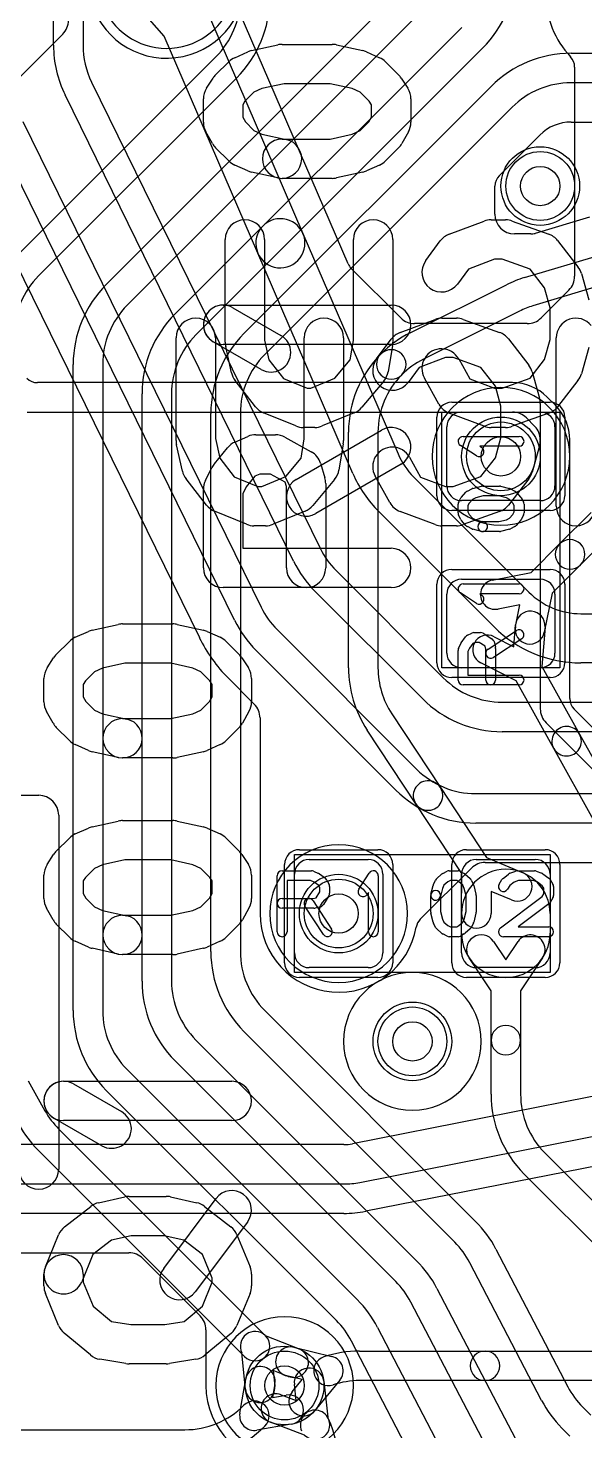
# Model space of a CAD drawing. Extents: x -0.8 to 20.5, y -0.5 to 20.
# Drawn here: x 4.8 to 7.63, y 6.87 to 14 of the extents above; entities that cross this region are included whole.
import ezdxf

# ---------------------------------------------------------------- set-up
doc = ezdxf.new("R2010")
doc.units = 0
for name, color, linetype in [('Hole', 1, 'CONTINUOUS'), ('L1', 3, 'CONTINUOUS'), ('L2', 3, 'CONTINUOUS'), ('L3', 3, 'CONTINUOUS'), ('L4', 3, 'CONTINUOUS'), ('MetalMask-A', 176, 'CONTINUOUS'), ('PartsArea-A', 111, 'CONTINUOUS'), ('PartsSilk-A', 221, 'CONTINUOUS'), ('PartsSilk-B', 221, 'CONTINUOUS'), ('Resist-A', 2, 'CONTINUOUS'), ('Resist-B', 2, 'CONTINUOUS'), ('Silk-A', 140, 'CONTINUOUS'), ('Silk-B', 140, 'CONTINUOUS')]:
    doc.layers.add(name, color=color, linetype=linetype)

msp = doc.modelspace()

# ---------------------------------------------------------------- linework, layer by layer
at = {"layer": 'Hole'}
for centre in [(7.4, 13.2), (7.2, 11.825), (6.375, 9.5), (6.75, 8.85), (6.1, 7.1)]:
    msp.add_circle(centre, 0.1, dxfattribs=at)
at = {"layer": 'L1'}
for p, q in [((5.19341, 12.69949), (6.65052, 14.15659)), ((6.75658, 14.05052), (5.29948, 12.59342)), ((5.54341, 12.54949), (7.00052, 14.00659)), ((4.97167, 13.97167), (4.52929, 13.52929)), ((4.74342, 12.84948), (5.75052, 13.85658)), ((7.10658, 13.90052), (5.64948, 12.44342)), ((7.55711, 13.875), (8.51056, 13.875)), ((5.85659, 13.75051), (4.84948, 12.74341)), ((5.89342, 12.44948), (7.15051, 13.70659)), ((8.51056, 13.725), (7.55711, 13.725)), ((7.25658, 13.60052), (5.99948, 12.34341)), ((7.5571, 13.525), (8.79196, 13.525)), ((7.19141, 13.25251), (7.398, 13.4591)), ((7.16945, 13.05607), (7.16945, 13.1995)), ((7.65069, 13.04232), (7.37371, 12.95923)), ((7.35217, 12.95607), (7.26945, 12.95607)), ((7.31978, 12.73424), (7.70816, 12.85075)), ((7.75126, 12.70708), (7.36288, 12.59057)), ((6.73903, 12.45337), (7.22786, 12.69779)), ((7.29494, 12.56362), (6.80611, 12.31921)), ((5.025, 9.00711), (5.025, 12.29289)), ((5.175, 12.29289), (5.175, 9.00711)), ((5.375, 9.15711), (5.375, 12.14289)), ((5.525, 12.14289), (5.525, 9.15711)), ((5.725, 9.30711), (5.725, 12.04289)), ((5.875, 12.04289), (5.875, 9.30711)), ((7, 12.05), (7.4, 12.05)), ((6.425, 10.74995), (6.425, 11.94831)), ((6.575, 11.94831), (6.575, 10.74995)), ((6.925, 11.675), (6.925, 11.975)), ((7.475, 11.975), (7.475, 11.675)), ((7.4, 11.6), (7, 11.6)), ((7.49849, 11.37955), (7.6591, 11.54016)), ((7.76517, 11.43409), (7.60455, 11.27349)), ((7.35398, 11.23504), (7.49849, 11.37955)), ((7.60455, 11.27349), (7.46004, 11.12898)), ((7.1561, 11.19568), (7.35398, 11.23504)), ((7, 11.2), (7.4, 11.2)), ((6.925, 10.825), (6.925, 11.125)), ((7.29546, 11.07046), (7.18536, 11.04856)), ((7.27356, 10.96036), (7.29546, 11.07046)), ((7.46004, 11.12898), (7.42068, 10.9311)), ((7.475, 11.125), (7.475, 10.825)), ((7.2658, 10.85712), (7.27476, 10.969)), ((7.42428, 10.95702), (7.40817, 10.75592)), ((7.16585, 10.90822), (7.2658, 10.85712)), ((7.27718, 10.68282), (7.09757, 10.77466)), ((7.4, 10.75), (7, 10.75)), ((7.40817, 10.75592), (7.59958, 10.41296)), ((7.4686, 10.33986), (7.27718, 10.68282)), ((6.64514, 10.51607), (6.89209, 10.14139)), ((6.76685, 10.05885), (6.5199, 10.43353)), ((7.59958, 10.41296), (7.80209, 10.05015)), ((7.67111, 9.97704), (7.4686, 10.33986)), ((6.89209, 10.14139), (7.12651, 9.78572)), ((7.00128, 9.70317), (6.76685, 10.05885)), ((6.225, 9.775), (6.525, 9.775)), ((7.075, 9.775), (7.375, 9.775)), ((7.12651, 9.78572), (7.31241, 9.70733)), ((7, 9.50142), (7.00128, 9.70317)), ((6.15, 9.3), (6.15, 9.7)), ((6.6, 9.7), (6.6, 9.3)), ((7, 9.3), (7, 9.7)), ((7.45, 9.7), (7.45, 9.3)), ((7.15071, 9.61272), (7.15, 9.50048)), ((7.25413, 9.56911), (7.15071, 9.61272)), ((7, 9.4), (7, 9.5)), ((7.45, 9.5), (7.45, 9.4)), ((7.16264, 9.35833), (7.225, 9.265)), ((7.225, 9.265), (7.28736, 9.35833)), ((7.15, 9.10725), (7.03792, 9.27499)), ((7.41208, 9.27499), (7.3, 9.10725)), ((6.525, 9.225), (6.225, 9.225)), ((7.375, 9.225), (7.075, 9.225)), ((7.15, 8.85605), (7.15, 9.10725)), ((7.3, 9.10725), (7.3, 8.85605)), ((5.99948, 9.00658), (7.07153, 7.93453)), ((5.64948, 8.85659), (6.77153, 7.73455)), ((6.96546, 7.82847), (5.89341, 8.90051)), ((7.15, 8.58211), (7.15, 8.85605)), ((7.3, 8.85605), (7.3, 8.58211)), ((5.29948, 8.70659), (6.46937, 7.53672)), ((6.66546, 7.62848), (5.54342, 8.75052)), ((4.79561, 8.64982), (4.88168, 8.49669)), ((6.3633, 7.43065), (5.19342, 8.60052)), ((4.95165, 8.40441), (6.00303, 7.35303)), ((5.89697, 7.24697), (4.84558, 8.29834)), ((7.42448, 8.28158), (7.85659, 7.84948)), ((7.75052, 7.74342), (7.31841, 8.17551)), ((7.17473, 7.79392), (7.54008, 7.09363)), ((7.40709, 7.02425), (7.04174, 7.72454)), ((6.87473, 7.59393), (7.29463, 6.78908)), ((7.16164, 6.7197), (6.74174, 7.52455)), ((6.00137, 7.35465), (6.17408, 7.28577)), ((6.57293, 7.3954), (6.98931, 6.59466)), ((6.85623, 6.52546), (6.43985, 7.3262)), ((5.90091, 7.08091), (5.88315, 7.266)), ((6.11852, 7.14645), (6.0424, 7.17681)), ((6.0424, 7.17681), (6.05023, 7.09523)), ((5.87256, 6.95929), (5.90295, 7.13423)), ((6.05073, 7.10855), (6.03857, 7.03857)), ((6.15883, 7.02413), (6.14969, 7.10556)), ((6.29875, 7.1223), (6.31936, 6.93865)), ((6.03857, 7.03857), (6.10855, 7.05073)), ((6.08224, 7.05326), (6.15883, 7.02413)), ((7.61636, 6.9897), (7.65729, 6.94877)), ((4.65711, 6.875), (5.59289, 6.875)), ((6.13423, 6.90295), (5.95929, 6.87256)), ((6.20165, 6.84737), (6.02892, 6.91306)), ((7.55122, 6.8427), (7.51029, 6.88363))]:
    msp.add_line(p, q, dxfattribs=at)
for centre in [(7.4, 13.2), (7.2, 11.825), (6.375, 9.5), (6.75, 8.85), (6.1, 7.1)]:
    msp.add_circle(centre, 0.2, dxfattribs=at)
for centre, radius, start, end in [((6.7, 14.30711), 0.575, -45.000705, 0), ((5.45, 14.1571), 0.425, -45, 0.001348), ((5.45, 14.1571), 0.575, -45, 0.000996), ((4.90096, 14.04238), 0.1, -45, 0), ((7.5571, 13.3), 0.575, 89.999004, 135), ((7.5571, 13.3), 0.425, 89.998652, 135), ((7.5571, 13.3), 0.225, 90, 135), ((7.24442, 13.1995), 0.07497, 135, 180), ((7.26945, 13.05607), 0.1, 180, -90), ((7.35217, 13.03104), 0.07497, -90, -73.302952), ((5.15, 12.44289), 0.425, 135, 180), ((5.6, 12.2929), 0.575, 135, -179.999004), ((7.485, 12.18349), 0.575, 106.698767, 116.56416), ((5.6, 12.2929), 0.425, 135, -179.998652), ((7.485, 12.18349), 0.425, 106.698915, 116.564448), ((5.95, 12.1429), 0.575, 135, -179.999004), ((5.95, 12.1429), 0.425, 135, -179.998652), ((6.3, 12.04289), 0.575, 134.999295, 180), ((6.99618, 11.93908), 0.575, 116.565497, 135), ((6.3, 12.04289), 0.425, 135, 180), ((6.98693, 11.94831), 0.56193, 135, 180), ((6.64263, 12.29263), 0.075, 135, -45), ((6.64262, 12.29262), 0.075, -45, 135), ((6.99618, 11.93908), 0.425, 116.565564, 135), ((6.98693, 11.94831), 0.41193, 135, 180), ((7, 11.975), 0.075, 90, 180), ((7.4, 11.975), 0.075, 0, 90), ((7, 11.675), 0.075, 180, -90), ((7.4, 11.675), 0.075, -90, 0), ((7.55152, 11.32652), 0.075, 135, -45), ((7.55152, 11.32652), 0.075, -45, 135), ((7, 11.125), 0.075, 90, 180), ((7.17073, 11.12212), 0.075, 101.248506, -78.749628), ((7.4, 11.125), 0.075, 0, 90), ((7.34952, 10.96301), 0.075, -4.580927, 175.418853), ((7.13171, 10.84144), 0.075, 62.922478, -117.080969), ((7.34712, 10.94573), 0.075, 168.751494, -11.250372), ((7, 10.825), 0.075, 180, -90), ((7.4, 10.825), 0.075, -90, 0), ((7, 10.74995), 0.575, 180, -146.612281), ((7, 10.74995), 0.425, 180, -146.612049), ((7.53409, 10.37641), 0.075, 29.165907, -150.831015), ((7.53409, 10.37641), 0.075, -150.834093, 29.167121), ((6.82947, 10.10012), 0.075, 33.387064, -146.611728), ((6.82947, 10.10012), 0.075, -146.612936, 33.388707), ((6.225, 9.7), 0.075, 90, 180), ((6.525, 9.7), 0.075, 0, 90), ((7.075, 9.7), 0.075, 90, 180), ((7.375, 9.7), 0.075, 0, 90), ((7.225, 9.5), 0.225, 0, 180), ((7.28327, 9.63822), 0.075, -112.862558, 67.13688), ((7.075, 9.50095), 0.075, 179.640951, -0.362417), ((7.225, 9.4), 0.225, 180, 0), ((7.10028, 9.31666), 0.075, 33.751512, -146.250472), ((7.34972, 9.31666), 0.075, -33.751512, 146.250472), ((6.3, 9.3071), 0.575, 179.999004, -135), ((6.3, 9.3071), 0.425, 179.998652, -135), ((6.225, 9.3), 0.075, 180, -90), ((6.525, 9.3), 0.075, -90, 0), ((7.075, 9.3), 0.075, 180, -90), ((7.375, 9.3), 0.075, -90, 0), ((5.95, 9.15711), 0.575, 180, -134.999295), ((5.95, 9.15711), 0.425, 180, -135), ((5.6, 9.00711), 0.575, 180, -134.999295), ((5.6, 9.00711), 0.425, 180, -135), ((7.225, 8.85605), 0.075, 0, 180), ((7.225, 8.85605), 0.075, 180, 0), ((7.725, 8.5821), 0.575, 179.999004, -135), ((7.725, 8.5821), 0.425, 179.998652, -135), ((5.25217, 8.70493), 0.425, -150.66112, -135), ((5.25217, 8.70493), 0.575, -150.660268, -135), ((6.66494, 7.52795), 0.575, 27.552159, 44.999295), ((6.66494, 7.52795), 0.425, 27.552105, 45), ((6.36494, 7.32796), 0.575, 27.552159, 45), ((6.36494, 7.32796), 0.425, 27.552656, 45), ((6.06278, 7.13013), 0.575, 27.473724, 45), ((6.06278, 7.13013), 0.425, 27.473666, 45), ((5.95, 7.3), 0.075, 46.772026, -153.04205), ((5.95, 7.3), 0.075, -135, 45), ((6.1463, 7.21611), 0.075, -111.741824, 68.258313), ((5.97684, 7.12139), 0.075, -9.857953, 170.145113), ((6.22422, 7.11393), 0.075, 6.407684, -173.596186), ((5.97557, 7.08807), 0.075, -174.522006, 5.481564), ((7.91688, 7.29022), 0.425, -152.447344, -135), ((5.59289, 7.3), 0.425, -90, -45), ((5.94644, 6.94645), 0.075, -44.994598, 135.00081), ((6.05558, 6.98316), 0.075, 69.177498, -110.820856), ((6.12139, 6.97684), 0.075, -80.142047, 99.854887), ((7.91688, 7.29022), 0.575, -152.447841, -135), ((5.94645, 6.94645), 0.075, 170.142047, -80.142047), ((6.25509, 6.90001), 0.075, 24.463553, -155.530913), ((6.25509, 6.9), 0.075, -135.437529, 31.021406), ((5.8, 6.6929), 0.575, -0.000996, 24.469087), ((5.59289, 7.3), 0.575, -90, -44.999295)]:
    msp.add_arc(centre, radius, start, end, dxfattribs=at)
at = {"layer": 'L2'}
for centre in [(7.4, 13.2), (6.75, 8.85)]:
    msp.add_circle(centre, 0.2, dxfattribs=at)
for centre, radius, start, end in [((5.5, 14.25), 0.4, -166.6221, 0), ((7.2, 11.825), 0.35004, 90, -90), ((7.2, 11.825), 0.35004, -90, 90), ((6.375, 9.5), 0.35004, 90, -90), ((6.375, 9.5), 0.35004, -90, 90), ((6.1, 7.1), 0.35004, 90, -90), ((6.1, 7.1), 0.35004, -90, 90)]:
    msp.add_arc(centre, radius, start, end, dxfattribs=at)
at = {"layer": 'L3'}
for p, q in [((7.25858, 12.20004), (4.84321, 12.20004)), ((7.47681, 12.08539), (7.43539, 12.12681)), ((4.79142, 12.05), (7.25859, 12.05)), ((7.3293, 12.02071), (7.37071, 11.9793)), ((7.4, 11.90858), (7.4, 10.54142)), ((7.55004, 10.59321), (7.55004, 11.90859)), ((8.6902, 9.422), (7.572, 10.5402)), ((7.42929, 10.47071), (8.62071, 9.27929))]:
    msp.add_line(p, q, dxfattribs=at)
for centre in [(7.4, 13.2), (7.2, 11.825), (6.375, 9.5)]:
    msp.add_circle(centre, 0.2, dxfattribs=at)
for centre, radius, start, end in [((5.5, 14.25), 0.35004, 130.121401, 49.878599), ((4.84321, 12.27501), 0.07497, -135, -90), ((7.25859, 11.95), 0.25004, 45.00162, 90.002291), ((7.3, 11.90859), 0.25004, 0, 44.99838), ((7.25859, 11.94998), 0.10002, 45.032407, 90), ((7.27629, 11.9677), 0.07497, 45, 45.032425), ((7.3177, 11.92629), 0.07497, 43.26495, 45), ((7.3, 11.90858), 0.1, 0, 43.703387), ((7.62501, 10.59321), 0.07497, 180, -135), ((7.5, 10.54142), 0.1, 180, -135), ((6.75, 8.85), 0.35004, 90, -90), ((6.75, 8.85), 0.35004, -90, 90), ((6.1, 7.1), 0.35004, 90, -90), ((6.1, 7.1), 0.35004, -90, 90)]:
    msp.add_arc(centre, radius, start, end, dxfattribs=at)
at = {"layer": 'L4'}
for p, q in [((4.925, 13.91596), (4.925, 14.19289)), ((5.075, 14.19289), (5.075, 13.91596)), ((5.48821, 13.96174), (5.35032, 14.11735)), ((5.71777, 14.06076), (6.19336, 12.95825)), ((6.42326, 12.80409), (5.86982, 14.08707)), ((5.9638, 12.85923), (5.48821, 13.96174)), ((7.575, 13.80525), (7.575, 12.74142)), ((5.11838, 13.72889), (6.28074, 11.35768)), ((6.14605, 11.29165), (4.9837, 13.66287)), ((4.76844, 13.52885), (5.98074, 11.05762)), ((5.84607, 10.99156), (4.63378, 13.46279)), ((4.45422, 13.3747), (5.66651, 10.90347)), ((6.19336, 12.95825), (6.67688, 11.83736)), ((6.44733, 11.73834), (5.9638, 12.85923)), ((6.69057, 12.52929), (6.43909, 12.78077)), ((7.54571, 12.67071), (7.4043, 12.5293)), ((7.33359, 12.50001), (6.76128, 12.5)), ((6.75604, 11.72074), (7.34193, 11.13483)), ((7.16516, 10.95806), (6.57926, 11.54396)), ((6.36183, 11.24423), (6.90659, 10.69948)), ((6.80052, 10.59342), (6.25576, 11.13816)), ((7.60711, 11.025), (8.91699, 11.025)), ((6.06178, 10.94428), (6.77159, 10.23447)), ((6.66552, 10.1284), (5.95571, 10.83821)), ((8.91699, 10.775), (7.60711, 10.775)), ((5.81429, 10.69679), (5.94572, 10.56536)), ((7.20711, 10.575), (9.3, 10.575)), ((5.97501, 10.49465), (5.97501, 9.5)), ((9.3, 10.425), (7.20711, 10.425)), ((7.07212, 10.10999), (7.93856, 10.10999)), ((7.93856, 9.95999), (7.07212, 9.95999)), ((6.7898, 9.47079), (7.04971, 9.7307)), ((7.12042, 9.75999), (8.70666, 9.75999)), ((9.90347, 9.01126), (6.4447, 8.32925)), ((6.48339, 8.13303), (9.94216, 8.81504)), ((9.97118, 8.66787), (6.51241, 7.98586)), ((6.40117, 8.325), (4.00808, 8.325)), ((4.00807, 8.125), (6.40117, 8.125)), ((6.40117, 7.975), (4.00807, 7.975)), ((4.00806, 7.775), (5.30824, 7.775)), ((5.37895, 7.74571), (5.67067, 7.45399)), ((5.69996, 7.38328), (5.69996, 7.09998)), ((6.14733, 7.29432), (6.34077, 7.24721)), ((6.48114, 7.275), (7.11941, 7.275)), ((7.11941, 7.275), (7.73663, 7.275)), ((6.18921, 7.12974), (6.11183, 7.14858)), ((6.13862, 7.06824), (6.18921, 7.12974)), ((6.38094, 7.12669), (6.25446, 6.97294)), ((7.11941, 7.125), (6.48114, 7.125)), ((7.73663, 7.125), (7.11941, 7.125))]:
    msp.add_line(p, q, dxfattribs=at)
for centre in [(7.4, 13.2), (7.2, 11.825), (6.375, 9.5), (6.75, 8.85), (6.1, 7.1)]:
    msp.add_circle(centre, 0.2, dxfattribs=at)
for centre, radius, start, end in [((7.88584, 14.17269), 0.45782, 179.996246, -136.396577), ((5.5, 13.91596), 0.575, 180, -153.885926), ((5.5, 13.91596), 0.425, 180, -153.885921), ((7.50003, 13.80525), 0.07497, 0, 43.600184), ((6.07858, 12.90874), 0.125, 23.332803, -156.666009), ((6.07858, 12.90874), 0.125, -156.667197, 23.333942), ((6.4921, 12.83378), 0.07497, -156.669949, -135), ((7.475, 12.74142), 0.1, -45, 0), ((6.76128, 12.6), 0.1, -135, -89.999125), ((7.33359, 12.60001), 0.1, -90, -45), ((7.02121, 11.9859), 0.375, -156.665691, -135.00108), ((7.02121, 11.9859), 0.625, -156.665629, -135.000648), ((6.66235, 11.54475), 0.425, -153.885328, -135), ((6.66235, 11.54475), 0.575, -153.885035, -135), ((7.6071, 11.4), 0.375, -135, -89.998472), ((6.3623, 11.2448), 0.575, -153.869438, -135), ((6.3623, 11.2448), 0.425, -153.869019, -135), ((7.6071, 11.4), 0.625, -135, -89.999083), ((6.36229, 11.2448), 0.775, -153.868736, -134.999477), ((7.20711, 11), 0.425, -135, -90), ((5.87501, 10.49465), 0.1, 0, 45), ((7.20711, 11), 0.575, -135.000705, -90), ((7.07211, 10.53499), 0.425, -135, -89.998652), ((7.07211, 10.53499), 0.575, -135, -89.999004), ((7.12042, 9.65999), 0.1, 90, 135), ((6.37501, 9.50001), 0.4, -179.998568, -9.969562), ((6.84281, 9.41778), 0.07497, 135, 170.030093), ((6.40118, 8.55001), 0.22501, -90.002546, -78.847874), ((6.40117, 8.55), 0.425, -90, -78.845266), ((6.40117, 8.55), 0.575, -90, -78.84523), ((5.30824, 7.675), 0.1, 45, 90), ((5.59996, 7.38328), 0.1, 0, 45), ((6.12958, 7.22145), 0.075, 76.310236, -103.687254), ((6.32302, 7.17434), 0.075, 108.437365, -71.564326), ((6.48114, 6.7), 0.575, 90, 108.435894), ((6.32302, 7.17434), 0.075, -39.443669, 76.310236), ((7.11941, 7.2), 0.075, 90, -90), ((7.11941, 7.2), 0.075, -90, 90), ((6.09997, 7.09998), 0.40001, 180, -90), ((6.19654, 7.02059), 0.075, 140.556331, -39.441881), ((6.48114, 6.7), 0.425, 90, 108.435375)]:
    msp.add_arc(centre, radius, start, end, dxfattribs=at)
at = {"layer": 'MetalMask-A'}
for p, q in [((7, 12.05), (7.4, 12.05)), ((6.925, 11.675), (6.925, 11.975)), ((7.475, 11.975), (7.475, 11.675)), ((7.4, 11.6), (7, 11.6)), ((7, 11.2), (7.4, 11.2)), ((6.925, 10.825), (6.925, 11.125)), ((7.475, 11.125), (7.475, 10.825)), ((7.4, 10.75), (7, 10.75)), ((6.225, 9.775), (6.525, 9.775)), ((7.075, 9.775), (7.375, 9.775)), ((6.15, 9.3), (6.15, 9.7)), ((6.6, 9.7), (6.6, 9.3)), ((7, 9.3), (7, 9.7)), ((7.45, 9.7), (7.45, 9.3)), ((6.525, 9.225), (6.225, 9.225)), ((7.375, 9.225), (7.075, 9.225))]:
    msp.add_line(p, q, dxfattribs=at)
for centre, start, end in [((7, 11.975), 90, 180), ((7.4, 11.975), 0, 90), ((7, 11.675), 180, -90), ((7.4, 11.675), -90, 0), ((7, 11.125), 90, 180), ((7.4, 11.125), 0, 90), ((7, 10.825), 180, -90), ((7.4, 10.825), -90, 0), ((6.225, 9.7), 90, 180), ((6.525, 9.7), 0, 90), ((7.075, 9.7), 90, 180), ((7.375, 9.7), 0, 90), ((6.225, 9.3), 180, -90), ((6.525, 9.3), -90, 0), ((7.075, 9.3), 180, -90), ((7.375, 9.3), -90, 0)]:
    msp.add_arc(centre, 0.075, start, end, dxfattribs=at)
at = {"layer": 'PartsArea-A'}
for p, q in [((6.9, 10.75), (6.9, 12.05)), ((6.9, 12.05), (7.5, 12.05)), ((7.5, 12.05), (7.5, 10.75)), ((7.5, 10.75), (6.9, 10.75)), ((6.15, 9.2), (6.15, 9.8)), ((6.15, 9.8), (7.45, 9.8)), ((7.45, 9.8), (7.45, 9.2)), ((7.45, 9.2), (6.15, 9.2))]:
    msp.add_line(p, q, dxfattribs=at)
at = {"layer": 'PartsSilk-A'}
for p, q in [((7.00741, 11.92639), (7.29259, 11.92639)), ((7.0753, 11.82763), (6.99382, 11.88041)), ((7.29259, 11.87639), (7.09199, 11.87639)), ((7.09199, 11.87639), (7.10248, 11.86959)), ((6.99983, 11.618), (7.02205, 11.643)), ((7.02956, 11.64875), (7.05178, 11.65986)), ((7.0569, 11.66175), (7.10135, 11.67286)), ((7.10741, 11.67361), (7.19259, 11.67361)), ((7.19865, 11.67286), (7.2431, 11.66175)), ((7.24822, 11.65986), (7.27044, 11.64875)), ((7.27795, 11.643), (7.30017, 11.618)), ((6.98241, 11.5375), (6.98241, 11.58194)), ((6.9857, 11.59434), (6.99681, 11.61379)), ((7.03894, 11.58673), (7.03241, 11.5753)), ((7.03241, 11.5753), (7.03241, 11.5434)), ((7.05623, 11.60618), (7.03894, 11.58673)), ((7.07169, 11.61391), (7.05623, 11.60618)), ((7.11049, 11.62361), (7.07169, 11.61391)), ((7.18951, 11.62361), (7.11049, 11.62361)), ((7.22831, 11.61391), (7.18951, 11.62361)), ((7.24377, 11.60618), (7.22831, 11.61391)), ((7.26106, 11.58673), (7.24377, 11.60618)), ((7.26759, 11.5753), (7.26106, 11.58673)), ((7.26759, 11.5434), (7.26759, 11.5753)), ((7.30319, 11.61379), (7.3143, 11.59434)), ((7.31759, 11.58194), (7.31759, 11.5375)), ((6.99616, 11.5041), (6.98505, 11.52632)), ((7.02205, 11.47367), (6.99983, 11.49867)), ((7.03241, 11.5434), (7.0394, 11.52942)), ((7.0394, 11.52942), (7.05623, 11.51049)), ((7.05623, 11.51049), (7.07169, 11.50276)), ((7.07169, 11.50276), (7.11347, 11.49231)), ((7.10741, 11.49306), (7.18951, 11.49306)), ((7.18951, 11.49306), (7.22831, 11.50276)), ((7.22831, 11.50276), (7.24377, 11.51049)), ((7.24377, 11.51049), (7.2606, 11.52942)), ((7.2606, 11.52942), (7.26759, 11.5434)), ((7.30017, 11.49867), (7.27795, 11.47367)), ((7.31495, 11.52632), (7.30384, 11.5041)), ((7.05178, 11.45681), (7.02956, 11.46792)), ((7.10135, 11.44381), (7.0569, 11.45492)), ((7.19259, 11.44306), (7.10741, 11.44306)), ((7.2431, 11.45492), (7.19865, 11.44381)), ((7.27044, 11.46792), (7.24822, 11.45681)), ((7.0753, 11.07763), (6.99382, 11.13041)), ((7.00741, 11.17639), (7.29259, 11.17639)), ((7.29259, 11.12639), (7.09199, 11.12639)), ((7.09199, 11.12639), (7.10248, 11.11959)), ((7.02956, 10.91542), (7.05178, 10.92653)), ((7.06296, 10.92917), (7.0963, 10.92917)), ((7.10955, 10.92537), (7.15399, 10.89759)), ((7.13447, 10.84453), (7.27891, 10.93898)), ((6.98456, 10.84765), (6.99567, 10.87265)), ((6.9983, 10.8772), (7.02052, 10.90776)), ((7.04029, 10.84993), (7.03241, 10.8322)), ((7.05737, 10.87343), (7.04029, 10.84993)), ((7.06886, 10.87917), (7.05737, 10.87343)), ((7.08913, 10.87917), (7.06886, 10.87917)), ((7.11913, 10.86042), (7.08913, 10.87917)), ((7.12315, 10.84533), (7.11913, 10.86042)), ((7.12315, 10.6875), (7.12315, 10.84533)), ((7.30627, 10.89714), (7.16183, 10.80269)), ((7.1649, 10.88283), (7.17231, 10.85505)), ((7.17315, 10.84861), (7.17315, 10.6875)), ((6.98241, 10.6875), (6.98241, 10.8375)), ((7.03241, 10.8322), (7.03241, 10.7125)), ((7.03241, 10.7125), (7.29259, 10.7125)), ((7.29259, 10.6625), (7.00741, 10.6625)), ((4.3016, 10.1016), (4.85, 10.1016)), ((4.9516, 10), (4.9516, 8.2)), ((6.0875, 9.71759), (6.2375, 9.71759)), ((6.24765, 9.71544), (6.27265, 9.70433)), ((6.47763, 9.6247), (6.53041, 9.70618)), ((6.9041, 9.70384), (6.92632, 9.71495)), ((6.9375, 9.71759), (6.98194, 9.71759)), ((6.99434, 9.7143), (7.01379, 9.70319)), ((7.24563, 9.70497), (7.27618, 9.71608)), ((7.28472, 9.71759), (7.37083, 9.71759)), ((7.38011, 9.7158), (7.40789, 9.70469)), ((6.0625, 9.40741), (6.0625, 9.69259)), ((6.2322, 9.66759), (6.1125, 9.66759)), ((6.1125, 9.66759), (6.1125, 9.40741)), ((6.24993, 9.65971), (6.2322, 9.66759)), ((6.27343, 9.64263), (6.24993, 9.65971)), ((6.27917, 9.63114), (6.27343, 9.64263)), ((6.2772, 9.7017), (6.30776, 9.67948)), ((6.31542, 9.67044), (6.32653, 9.64822)), ((6.32917, 9.63704), (6.32917, 9.6037)), ((6.57639, 9.69259), (6.57639, 9.40741)), ((6.84381, 9.59865), (6.85492, 9.6431)), ((6.85681, 9.64822), (6.86792, 9.67044)), ((6.87367, 9.67795), (6.89867, 9.70017)), ((6.91049, 9.64377), (6.90276, 9.62831)), ((6.92942, 9.6606), (6.91049, 9.64377)), ((6.9434, 9.66759), (6.92942, 9.6606)), ((6.9753, 9.66759), (6.9434, 9.66759)), ((6.98673, 9.66106), (6.9753, 9.66759)), ((7.00618, 9.64377), (6.98673, 9.66106)), ((7.01391, 9.62831), (7.00618, 9.64377)), ((7.018, 9.70017), (7.043, 9.67795)), ((7.04875, 9.67044), (7.05986, 9.64822)), ((7.06175, 9.6431), (7.07286, 9.59865)), ((7.1913, 9.65029), (7.20519, 9.67251)), ((7.21077, 9.67878), (7.23855, 9.701)), ((7.24533, 9.6424), (7.2337, 9.62379)), ((7.26658, 9.65939), (7.24533, 9.6424)), ((7.28912, 9.66759), (7.26658, 9.65939)), ((7.36602, 9.66759), (7.28912, 9.66759)), ((7.38643, 9.65943), (7.36602, 9.66759)), ((7.41054, 9.64189), (7.38643, 9.65943)), ((7.41806, 9.62987), (7.41054, 9.64189)), ((7.41331, 9.7017), (7.44387, 9.67948)), ((7.45037, 9.67251), (7.46426, 9.65029)), ((7.46806, 9.63704), (7.46806, 9.59259)), ((6.0875, 9.57685), (6.24533, 9.57685)), ((6.24453, 9.56553), (6.33898, 9.42109)), ((6.24533, 9.57685), (6.26042, 9.58087)), ((6.26042, 9.58087), (6.27917, 9.61087)), ((6.27917, 9.61087), (6.27917, 9.63114)), ((6.32537, 9.59045), (6.29759, 9.54601)), ((6.52639, 9.60801), (6.51959, 9.59752)), ((6.52639, 9.40741), (6.52639, 9.60801)), ((6.84306, 9.50741), (6.84306, 9.59259)), ((6.90276, 9.62831), (6.89231, 9.58653)), ((6.89306, 9.59259), (6.89306, 9.51049)), ((7.02361, 9.58951), (7.01391, 9.62831)), ((7.02361, 9.51049), (7.02361, 9.58951)), ((7.07361, 9.59259), (7.07361, 9.50741)), ((7.19747, 9.42739), (7.41043, 9.58756)), ((7.41043, 9.58756), (7.41806, 9.59976)), ((7.41806, 9.59976), (7.41806, 9.62987)), ((7.46426, 9.57934), (7.45037, 9.55712)), ((6.24861, 9.52685), (6.0875, 9.52685)), ((6.29714, 9.39373), (6.20269, 9.53817)), ((6.28283, 9.5351), (6.25505, 9.52769)), ((6.85492, 9.4569), (6.84381, 9.50135)), ((6.89306, 9.51049), (6.90276, 9.47169)), ((7.01391, 9.47169), (7.02361, 9.51049)), ((7.07286, 9.50135), (7.06175, 9.4569)), ((7.4442, 9.55039), (7.28733, 9.43241)), ((6.86792, 9.42956), (6.85681, 9.45178)), ((6.89867, 9.39983), (6.87367, 9.42205)), ((6.90276, 9.47169), (6.91049, 9.45623)), ((6.91049, 9.45623), (6.92942, 9.4394)), ((6.92942, 9.4394), (6.9434, 9.43241)), ((6.9434, 9.43241), (6.9753, 9.43241)), ((6.9753, 9.43241), (6.98673, 9.43894)), ((6.98673, 9.43894), (7.00618, 9.45623)), ((7.00618, 9.45623), (7.01391, 9.47169)), ((7.043, 9.42205), (7.018, 9.39983)), ((7.05986, 9.45178), (7.04875, 9.42956)), ((7.28733, 9.43241), (7.44306, 9.43241)), ((6.92632, 9.38505), (6.9041, 9.39616)), ((6.98194, 9.38241), (6.9375, 9.38241)), ((7.01379, 9.39681), (6.99434, 9.3857)), ((7.44306, 9.38241), (7.2125, 9.38241))]:
    msp.add_line(p, q, dxfattribs=at)
for centre, radius, start, end in [((7.00741, 11.90139), 0.025, 90, -122.933807), ((7.29259, 11.90139), 0.025, -90, 90), ((7.08889, 11.84861), 0.025, -122.933543, 57.066193), ((7.04074, 11.62639), 0.025, 116.565051, 138.37217), ((7.06296, 11.6375), 0.025, 104.030684, 116.565051), ((7.10741, 11.64861), 0.025, 90, 104.030684), ((7.19259, 11.64861), 0.025, 75.969316, 90), ((7.23704, 11.6375), 0.025, 63.434949, 75.969316), ((7.25926, 11.62639), 0.025, 41.627831, 63.434949), ((7.00741, 11.58194), 0.025, 150.266489, 180), ((7.01852, 11.60139), 0.025, 138.372169, 150.266489), ((7.28148, 11.60139), 0.025, 29.733511, 41.62783), ((7.29259, 11.58194), 0.025, 0, 29.733511), ((7.00741, 11.5375), 0.025, 180, -153.434949), ((7.01852, 11.51528), 0.025, -153.434949, -138.37217), ((7.10741, 11.46806), 0.025, 90, -90), ((7.10741, 11.46806), 0.025, -104.030684, 75.96679), ((7.28148, 11.51528), 0.025, -41.627831, -26.565051), ((7.29259, 11.5375), 0.025, -26.565051, 0), ((7.04074, 11.49028), 0.025, -138.372169, -116.565051), ((7.06296, 11.47917), 0.025, -116.565051, -104.030684), ((7.19259, 11.46806), 0.025, -90, -75.969316), ((7.23704, 11.47917), 0.025, -75.969316, -63.434949), ((7.25926, 11.49028), 0.025, -63.434949, -41.62783), ((7.00741, 11.15139), 0.025, 90, -122.933807), ((7.29259, 11.15139), 0.025, -90, 90), ((7.08889, 11.09861), 0.025, -122.933543, 57.066193), ((7.06296, 10.90417), 0.025, 90, 116.565051), ((7.0963, 10.90417), 0.025, 57.994617, 90), ((7.29259, 10.91806), 0.025, -56.818537, 123.180863), ((7.00741, 10.8375), 0.025, 156.049145, 180), ((7.01852, 10.8625), 0.025, 143.982737, 156.039637), ((7.04074, 10.89306), 0.025, 116.565051, 143.979316), ((7.14815, 10.82361), 0.025, 123.181463, -56.819137), ((7.14074, 10.87639), 0.025, 14.925513, 57.989981), ((7.14815, 10.84861), 0.025, 0, 14.935268), ((7.29259, 10.6875), 0.025, -90, 90), ((7.00741, 10.6875), 0.025, 180, -90), ((7.14815, 10.6875), 0.025, 180, 0), ((4.85, 10), 0.1016, 0, 90), ((6.0875, 9.69259), 0.025, 90, 180), ((6.2375, 9.69259), 0.025, 66.049145, 90), ((6.2625, 9.68148), 0.025, 53.982737, 66.039637), ((6.55139, 9.69259), 0.025, 0, 147.066193), ((6.91528, 9.68148), 0.025, 116.565051, 131.62783), ((6.9375, 9.69259), 0.025, 90, 116.565051), ((6.98194, 9.69259), 0.025, 60.266489, 90), ((7.00139, 9.68148), 0.025, 48.372169, 60.266489), ((7.25417, 9.68148), 0.025, 109.97919, 128.654777), ((7.28472, 9.69259), 0.025, 90, 109.984612), ((7.37083, 9.69259), 0.025, 68.207103, 90), ((7.39861, 9.68148), 0.025, 53.982737, 68.202147), ((6.29306, 9.65926), 0.025, 26.565051, 53.979316), ((6.30417, 9.63704), 0.025, 0, 26.565051), ((6.87917, 9.63704), 0.025, 153.434949, 165.969316), ((6.89028, 9.65926), 0.025, 131.627831, 153.434949), ((7.02639, 9.65926), 0.025, 26.565051, 48.37217), ((7.0375, 9.63704), 0.025, 14.030684, 26.565051), ((7.2125, 9.63704), 0.025, 147.994617, -32.010019), ((7.22639, 9.65926), 0.025, 128.666967, 147.989981), ((7.42917, 9.65926), 0.025, 32.005383, 53.979316), ((7.44306, 9.63704), 0.025, 0, 32.010019), ((6.0875, 9.55185), 0.025, 90, -90), ((6.22361, 9.55185), 0.025, 33.181463, -146.819137), ((6.30417, 9.6037), 0.025, -32.005383, 0), ((6.49861, 9.61111), 0.025, 147.066457, -32.933807), ((6.86806, 9.59259), 0.025, 0, 180), ((6.86806, 9.59259), 0.025, 165.969316, -14.03321), ((7.04861, 9.59259), 0.025, 0, 14.030684), ((7.44306, 9.59259), 0.025, -32.005383, 0), ((6.24861, 9.55185), 0.025, -90, -75.064732), ((6.27639, 9.55926), 0.025, -75.074487, -32.010019), ((6.86806, 9.50741), 0.025, 180, -165.969316), ((7.04861, 9.50741), 0.025, -14.030684, 0), ((7.42917, 9.57037), 0.025, -53.047603, -32.010019), ((6.31806, 9.40741), 0.025, -146.818537, 33.180863), ((6.87917, 9.46296), 0.025, -165.969316, -153.434949), ((6.89028, 9.44074), 0.025, -153.434949, -131.62783), ((7.02639, 9.44074), 0.025, -48.372169, -26.565051), ((7.0375, 9.46296), 0.025, -26.565051, -14.030684), ((7.2125, 9.40741), 0.025, 126.952397, -90), ((7.44306, 9.40741), 0.025, -90, 90), ((6.0875, 9.40741), 0.025, 180, 0), ((6.55139, 9.40741), 0.025, 180, 0), ((6.91528, 9.41852), 0.025, -131.627831, -116.565051), ((6.9375, 9.40741), 0.025, -116.565051, -90), ((6.98194, 9.40741), 0.025, -90, -60.266489), ((7.00139, 9.41852), 0.025, -60.266489, -48.37217), ((4.85, 8.2), 0.1016, 180, 0)]:
    msp.add_arc(centre, radius, start, end, dxfattribs=at)
at = {"layer": 'PartsSilk-B'}
for p, q in [((6.93711, 12.95474), (7.11489, 13.02141)), ((7.15, 13.02778), (7.22407, 13.02778)), ((7.25794, 13.02187), (7.44313, 12.9552)), ((5.79815, 12.40556), (5.79815, 12.92778)), ((5.99815, 12.92778), (5.99815, 12.41654)), ((6.45, 12.41384), (6.45, 12.92778)), ((6.65, 12.92778), (6.65, 12.40556)), ((6.81779, 12.82063), (6.89186, 12.92063)), ((7.4882, 12.9225), (7.5919, 12.78917)), ((7.03499, 12.77785), (6.97851, 12.70159)), ((7.16813, 12.82778), (7.03499, 12.77785)), ((7.20662, 12.82778), (7.16813, 12.82778)), ((7.34812, 12.77684), (7.20662, 12.82778)), ((7.4219, 12.68198), (7.34812, 12.77684)), ((7.60931, 12.75455), (7.64635, 12.62121)), ((7.45, 12.58081), (7.4219, 12.68198)), ((7.45, 12.41919), (7.45, 12.58081)), ((5.99815, 12.41654), (6.02052, 12.31586)), ((6.4336, 12.31541), (6.45, 12.41384)), ((7.4219, 12.31802), (7.45, 12.41919)), ((5.83016, 12.25053), (5.80053, 12.38387)), ((6.64864, 12.38912), (6.62642, 12.25578)), ((7.64635, 12.37879), (7.60931, 12.24545)), ((6.02052, 12.31586), (6.09404, 12.22134)), ((6.35578, 12.22202), (6.4336, 12.31541)), ((6.98557, 12.32078), (7.04177, 12.21961)), ((7.34812, 12.22316), (7.4219, 12.31802)), ((5.95254, 12.0775), (5.84884, 12.21083)), ((6.09404, 12.22134), (6.2141, 12.17222)), ((6.23404, 12.17222), (6.35578, 12.22202)), ((6.6046, 12.2082), (6.49349, 12.07487)), ((6.8848, 12.09033), (6.81073, 12.22366)), ((7.04177, 12.21961), (7.16813, 12.17222)), ((7.20662, 12.17222), (7.34812, 12.22316)), ((7.5919, 12.21083), (7.4882, 12.0775)), ((6.2141, 12.17222), (6.23404, 12.17222)), ((7.16813, 12.17222), (7.20662, 12.17222)), ((6.15657, 11.97967), (5.99361, 12.04634)), ((6.45453, 12.04634), (6.29156, 11.97967)), ((7.11489, 11.97859), (6.93711, 12.04526)), ((7.44313, 12.0448), (7.25794, 11.97813)), ((6.2537, 11.97222), (6.19444, 11.97222)), ((7.22407, 11.97222), (7.15, 11.97222))]:
    msp.add_line(p, q, dxfattribs=at)
for centre, start, end in [((5.89815, 12.92778), 0, 180), ((6.55, 12.92778), 0, 180), ((7.15, 12.92778), 90, 110.556752), ((7.22407, 12.92778), 70.202417, 90), ((6.97222, 12.86111), 110.555375, 143.472652), ((7.40926, 12.86111), 37.871466, 70.200685), ((6.89815, 12.76111), 143.473873, -36.527348), ((7.51296, 12.72778), 15.527485, 37.874686), ((5.89815, 12.40556), 180, -167.471647), ((6.55, 12.40556), -9.462322, 0), ((6.89815, 12.27222), 29.051265, -150.946126), ((5.92778, 12.27222), -167.473057, -142.125314), ((6.52778, 12.27222), -39.807038, -9.460929), ((7.51296, 12.27222), -37.871466, -15.524554), ((6.03148, 12.13889), -142.128534, -112.250393), ((6.41667, 12.13889), -67.7517, -39.805994), ((6.97222, 12.13889), -150.948735, -110.556752), ((7.40926, 12.13889), -70.202417, -37.874686), ((6.19444, 12.07222), -112.253604, -90), ((6.2537, 12.07222), -90, -67.750839), ((7.15, 12.07222), -110.555375, -90), ((7.22407, 12.07222), -90, -70.200685)]:
    msp.add_arc(centre, 0.1, start, end, dxfattribs=at)
at = {"layer": 'Resist-A'}
for p, q in [((6.95, 12.1), (7.45, 12.1)), ((6.875, 11.625), (6.875, 12.025)), ((7.525, 12.025), (7.525, 11.625)), ((7.45, 11.55), (6.95, 11.55)), ((6.95, 11.25), (7.45, 11.25)), ((6.875, 10.775), (6.875, 11.175)), ((7.525, 11.175), (7.525, 10.775)), ((7.45, 10.7), (6.95, 10.7)), ((6.175, 9.825), (6.575, 9.825)), ((7.025, 9.825), (7.425, 9.825)), ((6.1, 9.25), (6.1, 9.75)), ((6.65, 9.75), (6.65, 9.25)), ((6.95, 9.25), (6.95, 9.75)), ((7.5, 9.75), (7.5, 9.25)), ((6.575, 9.175), (6.175, 9.175)), ((7.425, 9.175), (7.025, 9.175))]:
    msp.add_line(p, q, dxfattribs=at)
for centre in [(7.4, 13.2), (7.2, 11.825), (6.375, 9.5), (6.75, 8.85), (6.1, 7.1)]:
    msp.add_circle(centre, 0.175, dxfattribs=at)
for centre, start, end in [((6.95, 12.025), 90, 180), ((7.45, 12.025), 0, 90), ((6.95, 11.625), 180, -90), ((7.45, 11.625), -90, 0), ((6.95, 11.175), 90, 180), ((7.45, 11.175), 0, 90), ((6.95, 10.775), 180, -90), ((7.45, 10.775), -90, 0), ((6.175, 9.75), 90, 180), ((6.575, 9.75), 0, 90), ((7.025, 9.75), 90, 180), ((7.425, 9.75), 0, 90), ((6.175, 9.25), 180, -90), ((6.575, 9.25), -90, 0), ((7.025, 9.25), 180, -90), ((7.425, 9.25), -90, 0)]:
    msp.add_arc(centre, 0.075, start, end, dxfattribs=at)
at = {"layer": 'Resist-B'}
for centre in [(7.4, 13.2), (7.2, 11.825), (6.375, 9.5), (6.75, 8.85), (6.1, 7.1)]:
    msp.add_circle(centre, 0.175, dxfattribs=at)
at = {"layer": 'Silk-A'}
for p, q in [((5.93184, 13.88845), (6.06517, 13.91808)), ((6.08686, 13.92046), (6.34242, 13.92046)), ((6.36411, 13.91808), (6.49744, 13.88845)), ((5.84625, 13.85258), (5.91292, 13.88221)), ((6.51636, 13.88221), (6.58303, 13.85258)), ((5.74949, 13.76525), (5.81615, 13.83191)), ((6.61313, 13.83191), (6.67979, 13.76525)), ((5.70275, 13.69677), (5.73609, 13.74862)), ((6.09784, 13.72046), (5.985, 13.69538)), ((6.33144, 13.72046), (6.09784, 13.72046)), ((6.44428, 13.69538), (6.33144, 13.72046)), ((6.69319, 13.74862), (6.72653, 13.69677)), ((5.68686, 13.52417), (5.68686, 13.64269)), ((5.8985, 13.63142), (5.88686, 13.61331)), ((5.94444, 13.67736), (5.8985, 13.63142)), ((5.985, 13.69538), (5.94444, 13.67736)), ((6.48484, 13.67736), (6.44428, 13.69538)), ((6.53078, 13.63142), (6.48484, 13.67736)), ((6.54242, 13.61331), (6.53078, 13.63142)), ((6.74242, 13.64269), (6.74242, 13.52417)), ((5.88686, 13.61331), (5.88686, 13.55037)), ((6.54242, 13.55037), (6.54242, 13.61331)), ((5.88686, 13.55037), (5.90062, 13.52591)), ((5.90062, 13.52591), (5.94444, 13.48208)), ((6.48484, 13.48208), (6.52866, 13.52591)), ((6.52866, 13.52591), (6.54242, 13.55037)), ((5.73305, 13.41588), (5.69971, 13.47514)), ((5.94444, 13.48208), (5.985, 13.46406)), ((5.985, 13.46406), (6.10855, 13.4366)), ((6.08686, 13.43898), (6.33144, 13.43898)), ((6.33144, 13.43898), (6.44428, 13.46406)), ((6.44428, 13.46406), (6.48484, 13.48208)), ((6.72957, 13.47514), (6.69623, 13.41588)), ((5.81614, 13.32753), (5.74948, 13.3942)), ((6.6798, 13.3942), (6.61314, 13.32753)), ((5.91292, 13.27723), (5.84625, 13.30686)), ((6.06517, 13.24136), (5.93184, 13.27099)), ((6.49744, 13.27099), (6.36411, 13.24136)), ((6.58303, 13.30686), (6.51636, 13.27723)), ((6.34242, 13.23898), (6.08686, 13.23898)), ((5.78686, 12.59454), (6.64242, 12.59454)), ((5.83676, 12.5812), (6.08121, 12.44046)), ((5.98141, 12.26714), (5.73696, 12.40788)), ((6.64242, 12.39454), (5.78686, 12.39454)), ((5.84625, 11.89703), (5.91292, 11.92666)), ((5.95353, 11.93528), (6.05353, 11.93528)), ((6.1021, 11.92269), (6.23543, 11.84861)), ((6.15883, 11.70692), (6.59217, 11.95877)), ((5.7428, 11.78749), (5.80946, 11.86897)), ((6.69267, 11.78585), (6.25933, 11.534)), ((6.28264, 11.78993), (6.30486, 11.71586)), ((5.69742, 11.70223), (5.73076, 11.7689)), ((5.9492, 11.72393), (5.90466, 11.66948)), ((5.97475, 11.73528), (5.9492, 11.72393)), ((6.02762, 11.73528), (5.97475, 11.73528)), ((6.10276, 11.69353), (6.02762, 11.73528)), ((5.68686, 11.2575), (5.68686, 11.6575)), ((5.90466, 11.66948), (5.88686, 11.63389)), ((5.88686, 11.63389), (5.88686, 11.3575)), ((6.10908, 11.67245), (6.10276, 11.69353)), ((6.10908, 11.2575), (6.10908, 11.67245)), ((6.30908, 11.68713), (6.30908, 11.2575)), ((5.88686, 11.3575), (6.64242, 11.3575)), ((6.64242, 11.1575), (5.78686, 11.1575)), ((5.03571, 10.90495), (5.10238, 10.93458)), ((5.1213, 10.94082), (5.25463, 10.97045)), ((5.27632, 10.97283), (5.53188, 10.97283)), ((5.55357, 10.97045), (5.6869, 10.94082)), ((5.70582, 10.93458), (5.77249, 10.90495)), ((4.93895, 10.81762), (5.00561, 10.88428)), ((5.80259, 10.88428), (5.86925, 10.81762)), ((4.89221, 10.74914), (4.92555, 10.80099)), ((5.88265, 10.80099), (5.91599, 10.74914)), ((5.1339, 10.72973), (5.08796, 10.68379)), ((5.17446, 10.74775), (5.1339, 10.72973)), ((5.2873, 10.77283), (5.17446, 10.74775)), ((5.5209, 10.77283), (5.2873, 10.77283)), ((5.63374, 10.74775), (5.5209, 10.77283)), ((5.6743, 10.72973), (5.63374, 10.74775)), ((5.72024, 10.68379), (5.6743, 10.72973)), ((4.87632, 10.57654), (4.87632, 10.69506)), ((5.08796, 10.68379), (5.07632, 10.66568)), ((5.07632, 10.66568), (5.07632, 10.60274)), ((5.73188, 10.66568), (5.72024, 10.68379)), ((5.73188, 10.60274), (5.73188, 10.66568)), ((5.93188, 10.69506), (5.93188, 10.57654)), ((5.07632, 10.60274), (5.09008, 10.57828)), ((5.09008, 10.57828), (5.1339, 10.53445)), ((5.6743, 10.53445), (5.71812, 10.57828)), ((5.71812, 10.57828), (5.73188, 10.60274)), ((4.92251, 10.46825), (4.88917, 10.52751)), ((5.1339, 10.53445), (5.17446, 10.51643)), ((5.17446, 10.51643), (5.29801, 10.48897)), ((5.27632, 10.49135), (5.5209, 10.49135)), ((5.5209, 10.49135), (5.63374, 10.51643)), ((5.63374, 10.51643), (5.6743, 10.53445)), ((5.91903, 10.52751), (5.88569, 10.46825)), ((5.0056, 10.3799), (4.93894, 10.44657)), ((5.86926, 10.44657), (5.8026, 10.3799)), ((5.10238, 10.3296), (5.03571, 10.35923)), ((5.77249, 10.35923), (5.70582, 10.3296)), ((5.25463, 10.29373), (5.1213, 10.32336)), ((5.53188, 10.29135), (5.27632, 10.29135)), ((5.6869, 10.32336), (5.55357, 10.29373)), ((5.03571, 9.90495), (5.10238, 9.93458)), ((5.1213, 9.94082), (5.25463, 9.97045)), ((5.27632, 9.97283), (5.53188, 9.97283)), ((5.55357, 9.97045), (5.6869, 9.94082)), ((5.70582, 9.93458), (5.77249, 9.90495)), ((4.93895, 9.81762), (5.00561, 9.88428)), ((5.80259, 9.88428), (5.86925, 9.81762)), ((4.89221, 9.74914), (4.92555, 9.80099)), ((5.88265, 9.80099), (5.91599, 9.74914)), ((5.1339, 9.72973), (5.08796, 9.68379)), ((5.17446, 9.74775), (5.1339, 9.72973)), ((5.2873, 9.77283), (5.17446, 9.74775)), ((5.5209, 9.77283), (5.2873, 9.77283)), ((5.63374, 9.74775), (5.5209, 9.77283)), ((5.6743, 9.72973), (5.63374, 9.74775)), ((5.72024, 9.68379), (5.6743, 9.72973)), ((4.87632, 9.57654), (4.87632, 9.69506)), ((5.08796, 9.68379), (5.07632, 9.66568)), ((5.07632, 9.66568), (5.07632, 9.60274)), ((5.73188, 9.66568), (5.72024, 9.68379)), ((5.73188, 9.60274), (5.73188, 9.66568)), ((5.93188, 9.69506), (5.93188, 9.57654)), ((5.07632, 9.60274), (5.09008, 9.57828)), ((5.09008, 9.57828), (5.1339, 9.53445)), ((5.6743, 9.53445), (5.71812, 9.57828)), ((5.71812, 9.57828), (5.73188, 9.60274)), ((4.92251, 9.46825), (4.88917, 9.52751)), ((5.1339, 9.53445), (5.17446, 9.51643)), ((5.17446, 9.51643), (5.29801, 9.48897)), ((5.27632, 9.49135), (5.5209, 9.49135)), ((5.5209, 9.49135), (5.63374, 9.51643)), ((5.63374, 9.51643), (5.6743, 9.53445)), ((5.91903, 9.52751), (5.88569, 9.46825)), ((5.0056, 9.3799), (4.93894, 9.44657)), ((5.86926, 9.44657), (5.8026, 9.3799)), ((5.10238, 9.3296), (5.03571, 9.35923)), ((5.77249, 9.35923), (5.70582, 9.3296)), ((5.25463, 9.29373), (5.1213, 9.32336)), ((5.53188, 9.29135), (5.27632, 9.29135)), ((5.6869, 9.32336), (5.55357, 9.29373)), ((4.97632, 8.64691), (5.83188, 8.64691)), ((5.02622, 8.63357), (5.27067, 8.49283)), ((5.17087, 8.31951), (4.92642, 8.46025)), ((5.83188, 8.44691), (4.97632, 8.44691)), ((4.9816, 7.90733), (5.11493, 8.01103)), ((5.15463, 8.02971), (5.28797, 8.05934)), ((5.30966, 8.06172), (5.49854, 8.06172)), ((5.48521, 7.6958), (5.75188, 8.05135)), ((5.52023, 8.05934), (5.65357, 8.02971)), ((5.69327, 8.01103), (5.8266, 7.90733)), ((5.91188, 7.93135), (5.64521, 7.5758)), ((4.88377, 7.7033), (4.95044, 7.86626)), ((5.32064, 7.86172), (5.21996, 7.83935)), ((5.48756, 7.86172), (5.32064, 7.86172)), ((5.58824, 7.83935), (5.48756, 7.86172)), ((5.85776, 7.86626), (5.92443, 7.7033)), ((5.21996, 7.83935), (5.12544, 7.76583)), ((5.68276, 7.76583), (5.58824, 7.83935)), ((5.12544, 7.76583), (5.06887, 7.62756)), ((5.73188, 7.64577), (5.68276, 7.76583)), ((4.87632, 7.60617), (4.87632, 7.66543)), ((5.07632, 7.66543), (5.07632, 7.62583)), ((5.73188, 7.62583), (5.73188, 7.64577)), ((5.93188, 7.66543), (5.93188, 7.60617)), ((4.95044, 7.40534), (4.88377, 7.56831)), ((5.07632, 7.62583), (5.12612, 7.50409)), ((5.68208, 7.50409), (5.73188, 7.62583)), ((5.92443, 7.56831), (5.85776, 7.40534)), ((5.12612, 7.50409), (5.21951, 7.42627)), ((5.58869, 7.42627), (5.68208, 7.50409)), ((5.21951, 7.42627), (5.31794, 7.40987)), ((5.49026, 7.40987), (5.58869, 7.42627)), ((5.1123, 7.25527), (4.97897, 7.36638)), ((5.31794, 7.40987), (5.49026, 7.40987)), ((5.82923, 7.36638), (5.6959, 7.25527)), ((5.29322, 7.21123), (5.15988, 7.23345)), ((5.49854, 7.20987), (5.30966, 7.20987)), ((5.64832, 7.23345), (5.51498, 7.21123))]:
    msp.add_line(p, q, dxfattribs=at)
for centre, start, end in [((6.08686, 13.82046), 90, 102.526943), ((6.34242, 13.82046), 77.473057, 90), ((5.88686, 13.7612), 113.960744, 135), ((5.95353, 13.79083), 102.526943, 113.960744), ((6.47575, 13.79083), 66.039256, 77.473057), ((6.54242, 13.7612), 45, 66.039256), ((5.8202, 13.69454), 135, 147.260298), ((6.60908, 13.69454), 32.739702, 45), ((5.78686, 13.64269), 147.260298, 180), ((6.64242, 13.64269), 0, 32.739702), ((5.78686, 13.52417), 180, -150.638189), ((6.64242, 13.52417), -29.361811, 0), ((5.8202, 13.46491), -150.638189, -135.004051), ((6.08686, 13.33898), 90, -90), ((6.08686, 13.33898), -102.526943, 77.470737), ((6.60908, 13.46491), -44.995949, -29.361811), ((5.88686, 13.39824), -135.004051, -113.960744), ((5.95353, 13.36861), -113.960744, -102.526943), ((6.47575, 13.36861), -77.473057, -66.039256), ((6.54242, 13.39824), -66.039256, -44.995949), ((6.34242, 13.33898), -90, -77.473057), ((5.78686, 12.49454), 60.066081, -119.930818), ((5.78686, 12.49454), 90, -90), ((6.64242, 12.49454), -90, 90), ((6.03131, 12.3538), -119.933919, 60.069182), ((5.95353, 11.83528), 90, 113.961692), ((6.05353, 11.83528), 60.940944, 90), ((6.64242, 11.87231), -59.835119, 120.164442), ((5.88686, 11.80565), 113.960744, 140.712891), ((6.18686, 11.7612), 16.697049, 60.942842), ((5.8202, 11.72417), 140.713818, 153.431511), ((5.78686, 11.6575), 153.429824, 180), ((6.20908, 11.62046), 120.164881, -59.835558), ((6.20908, 11.68713), 0, 16.698535), ((6.64242, 11.2575), -90, 90), ((5.78686, 11.2575), 180, -90), ((6.20908, 11.2575), 180, 0), ((5.14299, 10.8432), 102.526943, 113.960744), ((5.27632, 10.87283), 90, 102.526943), ((5.53188, 10.87283), 77.473057, 90), ((5.66521, 10.8432), 66.039256, 77.473057), ((5.07632, 10.81357), 113.960744, 135), ((5.73188, 10.81357), 45, 66.039256), ((5.00966, 10.74691), 135, 147.260298), ((5.79854, 10.74691), 32.739702, 45), ((4.97632, 10.69506), 147.260298, 180), ((5.83188, 10.69506), 0, 32.739702), ((4.97632, 10.57654), 180, -150.638189), ((5.83188, 10.57654), -29.361811, 0), ((5.27632, 10.39135), 90, -90), ((5.27632, 10.39135), -102.526943, 77.470737), ((5.00966, 10.51728), -150.638189, -135.004051), ((5.79854, 10.51728), -44.995949, -29.361811), ((5.07632, 10.45061), -135.004051, -113.960744), ((5.73188, 10.45061), -66.039256, -44.995949), ((5.14299, 10.42098), -113.960744, -102.526943), ((5.53188, 10.39135), -90, -77.473057), ((5.66521, 10.42098), -77.473057, -66.039256), ((5.14299, 9.8432), 102.526943, 113.960744), ((5.27632, 9.87283), 90, 102.526943), ((5.53188, 9.87283), 77.473057, 90), ((5.66521, 9.8432), 66.039256, 77.473057), ((5.07632, 9.81357), 113.960744, 135), ((5.73188, 9.81357), 45, 66.039256), ((5.00966, 9.74691), 135, 147.260298), ((5.79854, 9.74691), 32.739702, 45), ((4.97632, 9.69506), 147.260298, 180), ((5.83188, 9.69506), 0, 32.739702), ((4.97632, 9.57654), 180, -150.638189), ((5.83188, 9.57654), -29.361811, 0), ((5.27632, 9.39135), 90, -90), ((5.27632, 9.39135), -102.526943, 77.470737), ((5.00966, 9.51728), -150.638189, -135.004051), ((5.79854, 9.51728), -44.995949, -29.361811), ((5.07632, 9.45061), -135.004051, -113.960744), ((5.73188, 9.45061), -66.039256, -44.995949), ((5.14299, 9.42098), -113.960744, -102.526943), ((5.53188, 9.39135), -90, -77.473057), ((5.66521, 9.42098), -77.473057, -66.039256), ((4.97632, 8.54691), 60.066081, -119.930818), ((4.97632, 8.54691), 90, -90), ((5.83188, 8.54691), -90, 90), ((5.22077, 8.40617), -119.933919, 60.069182), ((5.83188, 7.99135), -36.869898, 143.129329), ((5.17632, 7.93209), 102.526943, 127.871466), ((5.30966, 7.96172), 90, 102.526943), ((5.49854, 7.96172), 77.473057, 90), ((5.63188, 7.93209), 52.128534, 77.473057), ((5.04299, 7.82839), 127.871466, 157.746396), ((5.76521, 7.82839), 22.253604, 52.128534), ((4.97632, 7.66543), 0, 180), ((4.97632, 7.66543), 157.746396, -22.250393), ((5.56521, 7.6358), 143.130102, -36.870671), ((5.83188, 7.66543), 0, 22.253604), ((4.97632, 7.60617), 180, -157.751699), ((5.83188, 7.60617), -22.2483, 0), ((5.04299, 7.4432), -157.7517, -129.807038), ((5.76521, 7.4432), -50.192962, -22.248301), ((5.17632, 7.33209), -129.807038, -99.462322), ((5.30966, 7.30987), -99.462322, -90), ((5.49854, 7.30987), -90, -80.537678), ((5.63188, 7.33209), -80.537678, -50.192962)]:
    msp.add_arc(centre, 0.1, start, end, dxfattribs=at)
at = {"layer": 'Silk-B'}
for p, q in [((6.68711, 12.45474), (6.86489, 12.52141)), ((6.9, 12.52778), (6.97407, 12.52778)), ((7.00794, 12.52187), (7.19313, 12.4552)), ((5.54815, 11.90556), (5.54815, 12.42778)), ((5.74815, 12.42778), (5.74815, 11.91654)), ((6.2, 11.91384), (6.2, 12.42778)), ((6.4, 12.42778), (6.4, 11.90556)), ((6.56779, 12.32063), (6.64186, 12.42063)), ((7.2382, 12.4225), (7.3419, 12.28917)), ((7.48148, 11.57222), (7.48148, 12.42778)), ((6.78499, 12.27785), (6.72851, 12.20159)), ((6.91813, 12.32778), (6.78499, 12.27785)), ((6.95662, 12.32778), (6.91813, 12.32778)), ((7.09812, 12.27684), (6.95662, 12.32778)), ((7.1719, 12.18198), (7.09812, 12.27684)), ((7.35931, 12.25455), (7.39635, 12.12121)), ((7.2, 12.08081), (7.1719, 12.18198)), ((7.2, 11.91919), (7.2, 12.08081)), ((7.4, 12.09444), (7.4, 11.90556)), ((5.74815, 11.91654), (5.77052, 11.81586)), ((7.1719, 11.81802), (7.2, 11.91919)), ((5.58016, 11.75053), (5.55053, 11.88387)), ((6.1836, 11.81541), (6.2, 11.91384)), ((6.39864, 11.88912), (6.37642, 11.75578)), ((7.39635, 11.87879), (7.35931, 11.74545)), ((5.77052, 11.81586), (5.84404, 11.72134)), ((6.10578, 11.72202), (6.1836, 11.81541)), ((6.73557, 11.82078), (6.79177, 11.71961)), ((7.09812, 11.72316), (7.1719, 11.81802)), ((5.70254, 11.5775), (5.59884, 11.71083)), ((5.84404, 11.72134), (5.9641, 11.67222)), ((5.98404, 11.67222), (6.10578, 11.72202)), ((6.3546, 11.7082), (6.24349, 11.57487)), ((6.6348, 11.59033), (6.56073, 11.72366)), ((6.79177, 11.71961), (6.91813, 11.67222)), ((6.95662, 11.67222), (7.09812, 11.72316)), ((7.3419, 11.71083), (7.2382, 11.5775)), ((5.9641, 11.67222), (5.98404, 11.67222)), ((6.91813, 11.67222), (6.95662, 11.67222)), ((5.90657, 11.47967), (5.74361, 11.54634)), ((6.20453, 11.54634), (6.04156, 11.47967)), ((6.86489, 11.47859), (6.68711, 11.54526)), ((7.19313, 11.5448), (7.00794, 11.47813)), ((6.0037, 11.47222), (5.94444, 11.47222)), ((6.97407, 11.47222), (6.9, 11.47222))]:
    msp.add_line(p, q, dxfattribs=at)
for centre, start, end in [((5.64815, 12.42778), 0, 180), ((6.3, 12.42778), 0, 180), ((6.9, 12.42778), 90, 110.556752), ((6.97407, 12.42778), 70.202417, 90), ((7.58148, 12.42778), 38.544374, 180), ((6.72222, 12.36111), 110.555375, 143.472652), ((7.15926, 12.36111), 37.871466, 70.200685), ((6.64815, 12.26111), 143.473873, -36.527348), ((7.26296, 12.22778), 15.527485, 37.874686), ((7.3, 12.09444), 0, 15.524554), ((5.64815, 11.90556), 180, -167.471647), ((6.3, 11.90556), -9.462322, 0), ((6.64815, 11.77222), 29.051265, -150.946126), ((7.3, 11.90556), -15.527485, 0), ((5.67778, 11.77222), -167.473057, -142.125314), ((6.27778, 11.77222), -39.807038, -9.460929), ((7.26296, 11.77222), -37.871466, -15.524554), ((5.78148, 11.63889), -142.128534, -112.250393), ((6.16667, 11.63889), -67.7517, -39.805994), ((6.72222, 11.63889), -150.948735, -110.556752), ((7.15926, 11.63889), -70.202417, -37.874686), ((7.58148, 11.57222), 180, 0), ((5.94444, 11.57222), -112.253604, -90), ((6.0037, 11.57222), -90, -67.750839), ((6.9, 11.57222), -110.555375, -90), ((6.97407, 11.57222), -90, -70.200685)]:
    msp.add_arc(centre, 0.1, start, end, dxfattribs=at)

doc.saveas('drawing.dxf')
